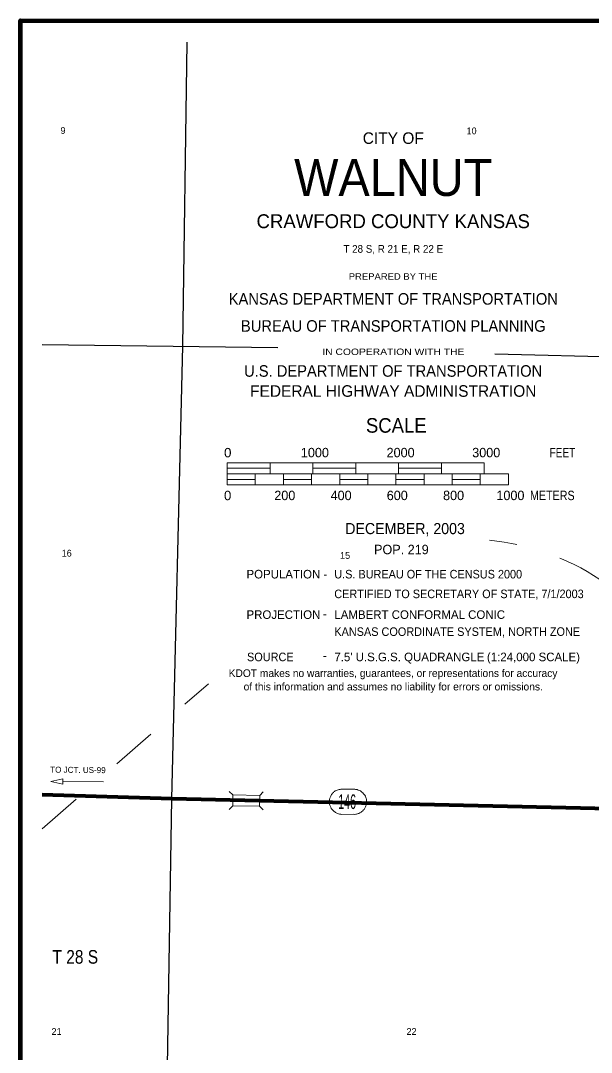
# Model space of a CAD drawing. Extents: x 189.58 to 194, y 44.19 to 48.12.
# Drawn here: x 189.578 to 190.839, y 45.844 to 48.125 of the extents above; entities that cross this region are included whole.
import ezdxf
from ezdxf.enums import TextEntityAlignment as Align

# ---------------------------------------------------------------- set-up
doc = ezdxf.new("R2010")
doc.units = 0
doc.header["$LTSCALE"] = 0.0068
doc.linetypes.add('SHORT_DASHED', pattern=[2.7, 1.5, -1.2])
for name, color, linetype, lineweight in [('12', 7, 'Continuous', 80), ('14', 7, 'Continuous', 25), ('17', 7, 'SHORT_DASHED', 13), ('19', 7, 'Continuous', 13), ('21', 7, 'Continuous', 25), ('35', 7, 'Continuous', 13), ('48', 7, 'Continuous', 106), ('51', 7, 'Continuous', 13)]:
    doc.layers.add(name, color=color, linetype=linetype, lineweight=lineweight)
doc.layers.add('45', color=7, linetype='Continuous')
doc.layers.add('46', color=7, linetype='Continuous')

msp = doc.modelspace()

# ---------------------------------------------------------------- linework, layer by layer
at = {"layer": '12'}
msp.add_lwpolyline([(193.413636, 46.329167), (192.910417, 46.338826), (192.403409, 46.348674), (191.903598, 46.355682), (190.911932, 46.381439), (189.912689, 46.404356), (189.625758, 46.413636)], dxfattribs=at)
at = {"layer": '14'}
msp.add_line((189.625758, 47.408712), (190.146591, 47.402462), dxfattribs=at)
for points in [[(189.896591, 45.403977), (189.912689, 46.404356), (189.937121, 47.404924), (189.946402, 48.077273)], [(190.626136, 47.388447), (190.919886, 47.381061), (191.427273, 47.370644), (191.925189, 47.361553), (192.428598, 47.350568), (192.926136, 47.346212), (193.413636, 47.336932)]]:
    msp.add_lwpolyline(points, dxfattribs=at)
at = {"layer": '17'}
for p, q in [((189.79072, 46.481818), (189.993371, 46.658902)), ((189.625758, 46.337879), (189.727083, 46.426326))]:
    msp.add_line(p, q, dxfattribs=at)
msp.add_arc((190.56162, 46.440858), 0.537879, 56.54389, 84.37887, dxfattribs=at)
at = {"layer": '19'}
msp.add_lwpolyline([(190.315341, 46.425947), (190.288447, 46.425758), (190.286174, 46.425947), (190.284091, 46.425379), (190.281818, 46.425189), (190.279735, 46.424432), (190.277841, 46.423674), (190.275568, 46.422727), (190.273674, 46.42197), (190.272159, 46.420833), (190.270455, 46.419886), (190.269318, 46.41875), (190.267614, 46.417235), (190.266667, 46.415341), (190.26553, 46.413826), (190.264773, 46.412311), (190.263826, 46.410227), (190.2625, 46.407765), (190.261742, 46.405871), (190.261174, 46.403409), (190.260985, 46.401136), (190.260985, 46.398295), (190.260985, 46.396023), (190.261174, 46.392992), (190.261742, 46.390341), (190.262689, 46.387879), (190.263447, 46.385985), (190.264583, 46.383523), (190.265909, 46.382008), (190.267235, 46.380303), (190.268939, 46.378409), (190.270833, 46.376894), (190.272348, 46.375758), (190.274053, 46.374242), (190.276894, 46.372538), (190.278598, 46.372159), (190.281061, 46.371402), (190.283144, 46.370833), (190.285795, 46.370455), (190.287879, 46.370265), (190.314773, 46.370455), (190.316856, 46.370265), (190.31875, 46.370455), (190.320833, 46.370455), (190.322348, 46.371023), (190.324432, 46.37197), (190.325947, 46.372348), (190.327652, 46.373295), (190.329356, 46.374432), (190.330682, 46.375), (190.332386, 46.376326), (190.33428, 46.377841), (190.335417, 46.379545), (190.337311, 46.38125), (190.339015, 46.383902), (190.34053, 46.386553), (190.341288, 46.389394), (190.342235, 46.391856), (190.342803, 46.394318), (190.342803, 46.397159), (190.342803, 46.399432), (190.342614, 46.401894), (190.342424, 46.403977), (190.341667, 46.405492), (190.341098, 46.407576), (190.340152, 46.410227), (190.338826, 46.4125), (190.337121, 46.414394), (190.335795, 46.415909), (190.33428, 46.417614), (190.332386, 46.418939), (190.33125, 46.420265), (190.329167, 46.42197), (190.326894, 46.423106), (190.324432, 46.424053), (190.32178, 46.424811), (190.319508, 46.425), (190.318371, 46.425379), (190.317045, 46.425758)], close=True, dxfattribs=at)
at = {"layer": '21'}
for p, q in [((190.047538, 46.413068), (190.039394, 46.420833)), ((190.114205, 46.420076), (190.106818, 46.412121)), ((190.04697, 46.389015), (190.039205, 46.380871)), ((190.114205, 46.380114), (190.106061, 46.388068))]:
    msp.add_line(p, q, dxfattribs=at)
at = {"layer": '21', "lineweight": 13}
msp.add_lwpolyline([(190.04697, 46.389015), (190.106061, 46.388068), (190.106818, 46.412121), (190.047538, 46.413068)], close=True, dxfattribs=at)
at = {"layer": '35'}
msp.add_line((189.67178, 46.443182), (189.761174, 46.442424), dxfattribs=at)
msp.add_lwpolyline([(189.67178, 46.449053), (189.645265, 46.443182), (189.67178, 46.436742)], close=True, dxfattribs=at)
at = {"layer": '48'}
msp.add_lwpolyline([(189.578409, 44.242045), (189.578409, 48.124621), (193.460985, 48.124432), (193.460985, 44.242045)], close=True, dxfattribs=at)
at = {"layer": '51'}
for p, q in [((190.034659, 47.135227), (190.129356, 47.135227)), ((190.224053, 47.135227), (190.31875, 47.135227)), ((190.413447, 47.135227), (190.508144, 47.135227)), ((190.034659, 47.110606), (190.09678, 47.110606)), ((190.158902, 47.110606), (190.221023, 47.110606)), ((190.283333, 47.110606), (190.345455, 47.110606)), ((190.407576, 47.110606), (190.469697, 47.110606)), ((190.531818, 47.110606), (190.593939, 47.110606))]:
    msp.add_line(p, q, dxfattribs=at)
for points in [[(190.034659, 47.122917), (190.129356, 47.122917), (190.129356, 47.147538), (190.034659, 47.147538)], [(190.129356, 47.122917), (190.224053, 47.122917), (190.224053, 47.147538), (190.129356, 47.147538)], [(190.224053, 47.122917), (190.31875, 47.122917), (190.31875, 47.147538), (190.224053, 47.147538)], [(190.31875, 47.122917), (190.413447, 47.122917), (190.413447, 47.147538), (190.31875, 47.147538)], [(190.413447, 47.122917), (190.508144, 47.122917), (190.508144, 47.147538), (190.413447, 47.147538)], [(190.508144, 47.122917), (190.602841, 47.122917), (190.602841, 47.147538), (190.508144, 47.147538)], [(190.034659, 47.098295), (190.09678, 47.098295), (190.09678, 47.122917), (190.034659, 47.122917)], [(190.09678, 47.098295), (190.158902, 47.098295), (190.158902, 47.122917), (190.09678, 47.122917)], [(190.158902, 47.098295), (190.221023, 47.098295), (190.221023, 47.122917), (190.158902, 47.122917)], [(190.221023, 47.098295), (190.283333, 47.098295), (190.283333, 47.122917), (190.221023, 47.122917)], [(190.283333, 47.098295), (190.345455, 47.098295), (190.345455, 47.122917), (190.283333, 47.122917)], [(190.345455, 47.098295), (190.407576, 47.098295), (190.407576, 47.122917), (190.345455, 47.122917)], [(190.407576, 47.098295), (190.469697, 47.098295), (190.469697, 47.122917), (190.407576, 47.122917)], [(190.469697, 47.098295), (190.531818, 47.098295), (190.531818, 47.122917), (190.469697, 47.122917)], [(190.531818, 47.098295), (190.593939, 47.098295), (190.593939, 47.122917), (190.531818, 47.122917)], [(190.593939, 47.098295), (190.656061, 47.098295), (190.656061, 47.122917), (190.593939, 47.122917)]]:
    msp.add_lwpolyline(points, close=True, dxfattribs=at)

# ---------------------------------------------------------------- texts
at = {"layer": '19', "width": 0.55}
msp.add_text('146', height=0.0322, rotation=359.5, dxfattribs=at).set_placement((190.299575, 46.382215), align=Align.CENTER)
at = {"layer": '35'}
msp.add_text('TO JCT. US-99', height=0.0133, rotation=359.5, dxfattribs=at).set_placement((189.704961, 46.461793), align=Align.CENTER)
at = {"layer": '45'}
for s, p in [('9', (189.672032, 47.874267)), ('16', (189.680176, 46.940012))]:
    msp.add_text(s, height=0.01496, rotation=0.25, dxfattribs=at).set_placement(p, align=Align.CENTER)
for s, p in [('10', (190.574716, 47.873485)), ('15', (190.295265, 46.935038)), ('21', (189.657765, 45.882765)), ('22', (190.44214, 45.882765))]:
    msp.add_text(s, height=0.01496, dxfattribs=at).set_placement(p, align=Align.CENTER)
at = {"layer": '46', "width": 0.85}
msp.add_text('T 28 S', height=0.03011, dxfattribs=at).set_placement((189.699148, 46.040152), align=Align.CENTER)
at = {"layer": '51'}
for s, height, p in [('CITY OF', 0.02557, (190.401705, 47.852083)), ('CRAWFORD COUNTY KANSAS', 0.03068, (190.40161, 47.665909)), ('FEDERAL HIGHWAY ADMINISTRATION', 0.02557, (190.401705, 47.293182)), ('KDOT makes no warranties, guarantees, or representations for accuracy', 0.01688, (190.401231, 46.673864)), ('of this information and assumes no liability for errors or omissions.', 0.01688, (190.40161, 46.644129))]:
    msp.add_text(s, height=height, dxfattribs=at).set_placement(p, align=Align.CENTER)
for s, height, width, p in [('WALNUT', 0.08163, 0.95, (190.40161, 47.737121)), ('T 28 S, R 21 E, R 22 E', 0.01705, 0.95, (190.401705, 47.611553)), ('PREPARED BY THE', 0.0142, 1.1, (190.40142, 47.552083)), ('KANSAS DEPARTMENT OF TRANSPORTATION', 0.02557, 0.95, (190.401799, 47.49678)), ('BUREAU OF TRANSPORTATION PLANNING', 0.02557, 0.95, (190.401705, 47.436932)), ('IN COOPERATION WITH THE', 0.0142, 1.2, (190.401894, 47.385606)), ('U.S. DEPARTMENT OF TRANSPORTATION', 0.02557, 0.95, (190.40142, 47.3375))]:
    msp.add_text(s, height=height, dxfattribs=dict(at, width=width)).set_placement(p, align=Align.CENTER)
for s, height, width, p in [('SCALE', 0.0322, 0.95, (190.341288, 47.213826)), ('0', 0.02083, 1.05, (190.027841, 47.15928)), ('FEET', 0.02083, 0.8, (190.74697, 47.15947)), ('0', 0.02083, 1.05, (190.027652, 47.064583)), ('METERS', 0.02083, 0.85, (190.703788, 47.064773)), ('DECEMBER, 2003', 0.02462, 0.95, (190.295644, 46.989583)), ('U.S. BUREAU OF THE CENSUS 2000', 0.0189, 0.95, (190.271402, 46.891667)), ('CERTIFIED TO SECRETARY OF STATE, 7/1/2003', 0.0189, 0.95, (190.271402, 46.848106)), ('KANSAS COORDINATE SYSTEM,', 0.01894, 0.95, (190.271402, 46.764583)), ('NORTH ZONE', 0.01894, 0.95, (190.655492, 46.764773)), ('SOURCE ', 0.01894, 0.95, (190.078598, 46.708712))]:
    msp.add_text(s, height=height, dxfattribs=dict(at, width=width)).set_placement(p)
for s, height, p in [('1000', 0.02083, (190.197538, 47.15947)), ('2000', 0.02083, (190.386932, 47.15947)), ('3000', 0.02083, (190.576136, 47.15947)), ('200', 0.02083, (190.138826, 47.064773)), ('400', 0.02083, (190.263258, 47.064773)), ('600', 0.02083, (190.387311, 47.064773)), ('800', 0.02083, (190.511742, 47.064773)), ('1000', 0.02083, (190.629545, 47.064773)), ('POP. 219', 0.02083, (190.35928, 46.945265)), ('POPULATION -', 0.0189, (190.077462, 46.891667)), ('PROJECTION ', 0.01894, (190.077462, 46.802273)), ('LAMBERT CONFORMAL CONIC', 0.01894, (190.271591, 46.802273)), ('-', 0.01894, (190.246402, 46.803598)), ("7.5' U.S.G.S. QUADRANGLE", 0.01894, (190.271591, 46.708712)), ('(1:24,000 SCALE)', 0.01894, (190.608712, 46.708712)), ('-', 0.01894, (190.246212, 46.712121))]:
    msp.add_text(s, height=height, dxfattribs=at).set_placement(p)

doc.saveas('drawing.dxf')
